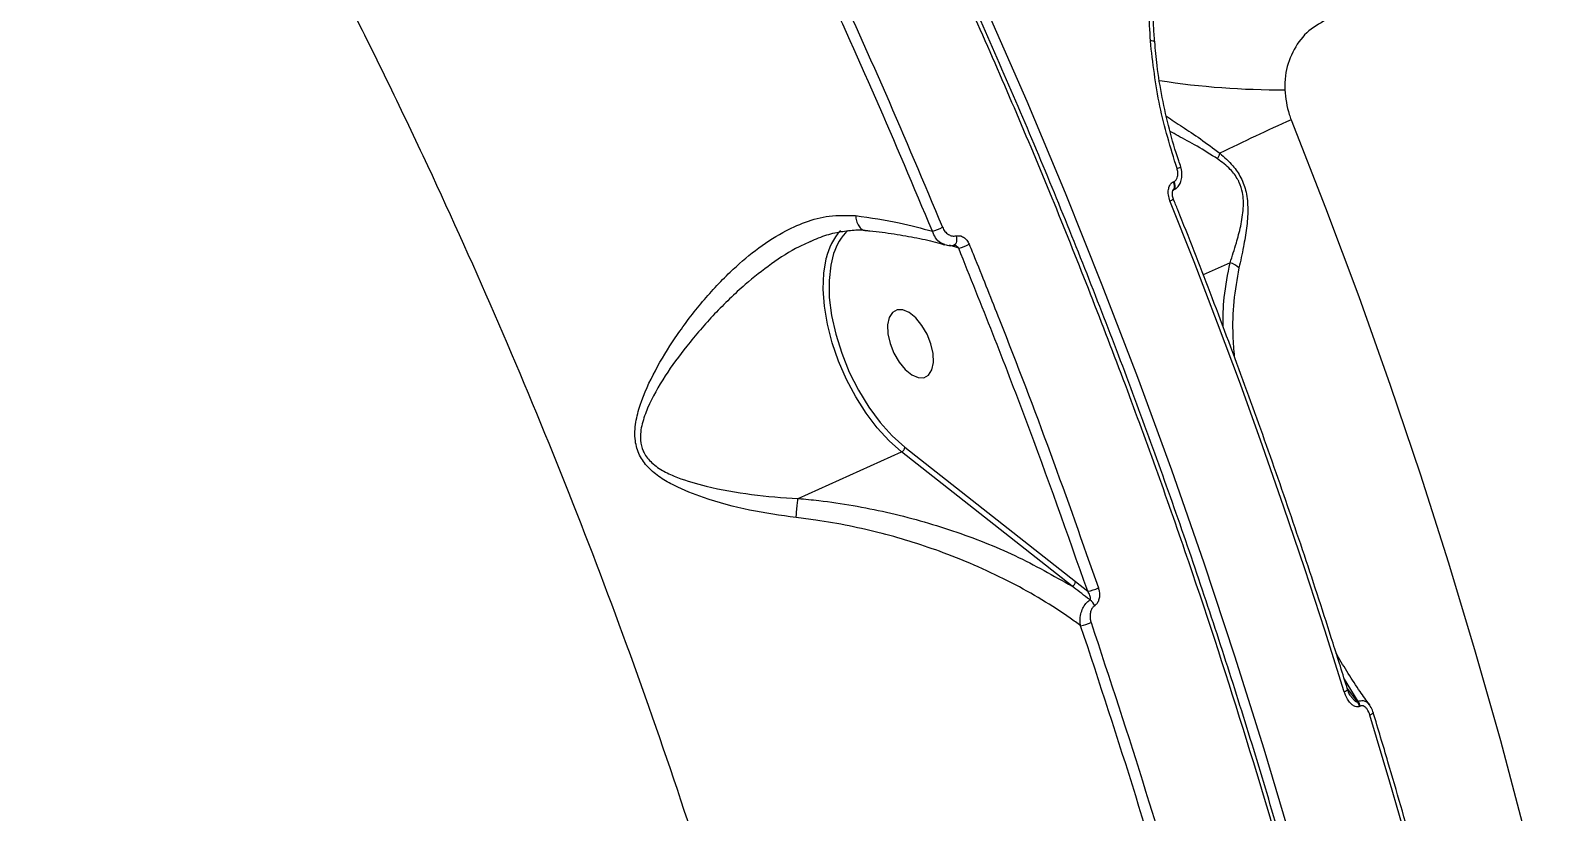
# Model space of a CAD drawing. Header units: millimetres. Extents: x -11024 to 8278, y -7837 to 5770.
# Drawn here: x 3257 to 3443, y -1349.2 to -1253.4 of the extents above; entities that cross this region are included whole.
import ezdxf

# ---------------------------------------------------------------- set-up
doc = ezdxf.new("R2010")
doc.units = ezdxf.units.MM
for name, color, linetype in [('DIKOM_ОБЪЕКТ', 7, 'Continuous'), ('DIKOM_РАЗМЕР_ЗОНА', 7, 'Continuous'), ('DIKOM_РАЗМЕР_ОБЪЕКТА', 7, 'Continuous')]:
    doc.layers.add(name, color=color, linetype=linetype)
doc.styles.add('style1', font='arial.ttf', dxfattribs={"width": 0.8})
doc.dimstyles.new('1-50', dxfattribs={"dimtxt": 300, "dimasz": 200, "dimexe": 100, "dimexo": 0, "dimgap": 100, "dimtad": 1, "dimtxsty": 'style1', "dimcen": 200, "dimclrd": 7, "dimclre": 7, "dimclrt": 7, "dimadec": 1, "dimazin": 2, "dimtfac": 1, "dimtmove": 0, "dimatfit": 2, "dimfxl": 0, "dimlwd": 25, "dimlwe": 18, "dimarcsym": 0})

# ---------------------------------------------------------------- blocks, each defined once
blk = doc.blocks.new('*D9')
at = {"layer": 'Defpoints', "color": 0, "transparency": 16777216}
for p in [(3740.68, 3707.51), (-8191.56, -3797.25), (-1076.12, -3797.25)]:
    blk.add_point(p, dxfattribs=at)
at = {"layer": 'DIKOM_РАЗМЕР_ОБЪЕКТА', "color": 7, "lineweight": 18, "transparency": 16777216}
for p, q in [((3740.68, 3707.51), (-8291.56, 3707.51)), ((-1076.12, -3797.25), (-8291.56, -3797.25))]:
    blk.add_line(p, q, dxfattribs=at)
at = {"layer": 'DIKOM_РАЗМЕР_ОБЪЕКТА', "color": 7, "lineweight": 25, "transparency": 16777216}
blk.add_line((-8191.56, 3507.51), (-8191.56, -3597.25), dxfattribs=at)
at = {"layer": 'DIKOM_РАЗМЕР_ОБЪЕКТА', "color": 7, "transparency": 16777216}
for points in [[(-8224.9, 3507.51), (-8158.23, 3507.51), (-8191.56, 3707.51)], [(-8224.9, -3597.25), (-8158.23, -3597.25), (-8191.56, -3797.25)]]:
    blk.add_solid(points, dxfattribs=at)
at = {"layer": 'DIKOM_РАЗМЕР_ОБЪЕКТА', "color": 7, "transparency": 16777216, "insert": (-8444.74, -44.87), "char_height": 300, "attachment_point": 5, "rotation": 90, "style": 'style1'}
blk.add_mtext('7500', dxfattribs=at)
blk = doc.blocks.new('*D10')
at = {"layer": 'Defpoints', "color": 0, "transparency": 16777216}
for p in [(-7791.31, -186.83), (6174.94, -1432.98), (6174.94, -5371.27)]:
    blk.add_point(p, dxfattribs=at)
at = {"layer": 'DIKOM_РАЗМЕР_ОБЪЕКТА', "color": 7, "lineweight": 18, "transparency": 16777216}
for p, q in [((-7791.31, -186.83), (-7791.31, -5471.27)), ((6174.94, -1432.98), (6174.94, -5471.27))]:
    blk.add_line(p, q, dxfattribs=at)
at = {"layer": 'DIKOM_РАЗМЕР_ОБЪЕКТА', "color": 7, "lineweight": 25, "transparency": 16777216}
blk.add_line((-7591.31, -5371.27), (5974.94, -5371.27), dxfattribs=at)
at = {"layer": 'DIKOM_РАЗМЕР_ОБЪЕКТА', "color": 7, "transparency": 16777216}
for points in [[(-7591.31, -5337.93), (-7591.31, -5404.6), (-7791.31, -5371.27)], [(5974.94, -5337.93), (5974.94, -5404.6), (6174.94, -5371.27)]]:
    blk.add_solid(points, dxfattribs=at)
at = {"layer": 'DIKOM_РАЗМЕР_ОБЪЕКТА', "color": 7, "transparency": 16777216, "insert": (-1343.68, -5118.1), "char_height": 300, "attachment_point": 5, "style": 'style1'}
blk.add_mtext('14000', dxfattribs=at)
blk = doc.blocks.new('*D11')
at = {"layer": 'Defpoints', "color": 0, "transparency": 16777216}
for p in [(3316.13, 5770.14), (-10574.15, -5797.25), (-1580.09, -5797.25)]:
    blk.add_point(p, dxfattribs=at)
at = {"layer": 'DIKOM_РАЗМЕР_ЗОНА', "color": 7, "lineweight": 18, "transparency": 16777216}
for p, q in [((3316.13, 5770.14), (-10674.15, 5770.14)), ((-1580.09, -5797.25), (-10674.15, -5797.25))]:
    blk.add_line(p, q, dxfattribs=at)
at = {"layer": 'DIKOM_РАЗМЕР_ЗОНА', "color": 7, "lineweight": 25, "transparency": 16777216}
blk.add_line((-10574.15, 5570.14), (-10574.15, -5597.25), dxfattribs=at)
at = {"layer": 'DIKOM_РАЗМЕР_ЗОНА', "color": 7, "transparency": 16777216}
for points in [[(-10607.49, 5570.14), (-10540.82, 5570.14), (-10574.15, 5770.14)], [(-10607.49, -5597.25), (-10540.82, -5597.25), (-10574.15, -5797.25)]]:
    blk.add_solid(points, dxfattribs=at)
at = {"layer": 'DIKOM_РАЗМЕР_ЗОНА', "color": 7, "transparency": 16777216, "insert": (-10827.33, -172.99), "char_height": 300, "attachment_point": 5, "rotation": 90, "style": 'style1'}
blk.add_mtext('11500', dxfattribs=at)

msp = doc.modelspace()

# ---------------------------------------------------------------- linework, layer by layer
at = {"layer": 'DIKOM_ОБЪЕКТ', "color": 7, "linetype": 'Continuous', "lineweight": 15}
for p, q in [((3397.126, -1271.955), (3397.2, -1271.922)), ((3397.995, -1270.149), (3397.997, -1270.15)), ((3397.063, -1272.996), (3397.109, -1272.975)), ((3370.801, -1280.126), (3369.675, -1279.75)), ((3404.069, -1281.888), (3400.762, -1283.378)), ((3351.121, -1310.801), (3363.775, -1305.098)), ((3384.694, -1321.574), (3363.775, -1305.098)), ((3364.186, -1304.524), (3385.104, -1321)), ((3385.104, -1321), (3386.6, -1322.187)), ((3419.737, -1335.695), (3418.06, -1332.975)), ((3418.422, -1334.129), (3419.642, -1335.738)), ((3419.642, -1335.738), (3419.737, -1335.695)), ((3420.028, -1336.271), (3419.934, -1336.313))]:
    msp.add_line(p, q, dxfattribs=at)
at = {"layer": 'DIKOM_ОБЪЕКТ', "color": 7, "linetype": 'Continuous', "lineweight": 15, "flags": 128}
for points in [[(3358.654, -1217.877), (3364.016, -1228.804), (3369.219, -1239.821), (3374.259, -1250.919), (3379.13, -1262.09), (3383.829, -1273.323), (3388.352, -1284.61), (3392.696, -1295.94), (3396.856, -1307.305), (3400.829, -1318.694), (3404.611, -1330.098), (3408.2, -1341.508), (3411.593, -1352.914)], [(3394.797, -1254.795), (3394.79, -1254.772), (3394.75, -1254.746), (3394.677, -1254.723), (3394.572, -1254.706), (3394.441, -1254.695), (3394.286, -1254.69)], [(3411.538, -1264.356), (3415.768, -1275.169), (3419.816, -1286.02), (3423.677, -1296.9), (3427.348, -1307.798), (3430.825, -1318.704), (3434.105, -1329.609), (3437.186, -1340.501), (3440.064, -1351.371)], [(3397.034, -1273.009), (3397.069, -1272.99), (3397.175, -1272.876), (3397.236, -1272.7), (3397.249, -1272.475), (3397.211, -1272.22), (3397.126, -1271.955)], [(3397.108, -1272.976), (3397.143, -1272.957), (3397.248, -1272.843), (3397.31, -1272.667), (3397.322, -1272.442), (3397.284, -1272.187), (3397.2, -1271.922)], [(3418.053, -1334.534), (3415.673, -1326.979), (3413.209, -1319.426), (3410.66, -1311.878), (3408.028, -1304.337), (3405.313, -1296.807), (3402.518, -1289.289), (3399.642, -1281.787), (3396.688, -1274.304)], [(3370.471, -1278.6), (3370.518, -1278.837), (3370.533, -1279.069), (3370.515, -1279.283), (3370.465, -1279.465), (3370.386, -1279.605), (3370.283, -1279.695), (3370.216, -1279.722)], [(3355.462, -1280.777), (3355.107, -1282.183), (3354.901, -1284.076), (3354.936, -1286.156), (3355.212, -1288.372), (3355.721, -1290.672), (3356.452, -1293), (3357.386, -1295.299), (3358.502, -1297.515), (3359.771, -1299.593), (3361.165, -1301.483), (3362.648, -1303.14), (3364.186, -1304.524)], [(3363.775, -1305.098), (3362.272, -1303.754), (3360.817, -1302.154), (3359.442, -1300.335), (3358.176, -1298.335), (3357.048, -1296.197), (3356.081, -1293.968), (3355.296, -1291.697), (3354.712, -1289.432), (3354.339, -1287.223), (3354.187, -1285.117), (3354.258, -1283.161), (3354.552, -1281.397), (3354.564, -1281.348)], [(3363.244, -1287.65), (3362.667, -1287.979), (3362.271, -1288.62), (3362.086, -1289.52), (3362.128, -1290.607), (3362.394, -1291.793), (3362.862, -1292.981), (3363.493, -1294.075), (3364.238, -1294.987), (3365.036, -1295.642), (3365.821, -1295.989), (3366.531, -1295.997), (3367.107, -1295.668), (3367.504, -1295.027), (3367.689, -1294.127), (3367.647, -1293.04), (3367.381, -1291.855), (3366.913, -1290.667), (3366.281, -1289.572), (3365.536, -1288.661), (3364.739, -1288.005), (3363.954, -1287.659), (3363.244, -1287.65)], [(3418.455, -1334.232), (3418.456, -1334.238), (3418.443, -1334.283), (3418.394, -1334.337), (3418.31, -1334.398), (3418.195, -1334.465), (3418.053, -1334.534)], [(3421.6, -1337.075), (3421.602, -1337.091), (3421.583, -1337.137), (3421.53, -1337.191), (3421.447, -1337.251), (3421.336, -1337.315), (3421.2, -1337.381)], [(3437.802, -1402.678), (3436.101, -1394.588), (3434.291, -1386.471), (3432.373, -1378.329), (3430.349, -1370.166), (3428.218, -1361.987), (3425.983, -1353.794), (3423.643, -1345.59), (3421.2, -1337.381)]]:
    msp.add_lwpolyline(points, dxfattribs=at)
at = {"layer": 'DIKOM_ОБЪЕКТ', "color": 7, "linetype": 'Continuous', "lineweight": 15}
for centre, radius, start, end in [((3410.137, -1164.895), 95.783, 261.14813, 270.36932), ((3514.073, -1493.243), 250.804, 114.1311, 116.33729), ((3400.04, -1267.759), 2.853, 330.4799, 345.51287), ((3396.716, -1267.592), 2.861, 286.97798, 296.6156), ((3396.343, -1273.177), 1.178, 287.03163, 310.81669), ((3362.7, -1264.073), 14.787, 289.22678, 294.39269), ((3361.614, -1282.824), 7.203, 137.51342, 168.17936), ((3361.566, -1282.602), 6.371, 133.04198, 163.35347), ((3366.853, -1268.144), 12.616, 288.23592, 294.47774), ((3403.294, -1284.394), 2.623, 45.31908, 72.81448), ((3363.459, -1304.438), 0.731, 295.60313, 353.30689), ((3384.378, -1320.914), 0.731, 295.60313, 353.30689), ((3385.81, -1317.214), 5.035, 279.02935, 294.72691), ((3385.798, -1324.735), 1.834, 25.08015, 53.89229), ((3384.94, -1321.468), 5.01, 279.19804, 294.52839), ((3418.144, -1336.858), 1.871, 16.93823, 36.79548), ((3418.239, -1336.816), 1.871, 16.93646, 36.79725)]:
    msp.add_arc(centre, radius, start, end, dxfattribs=at)
for points, knots in [([(3385.49, -1690.801), (3388.272, -1687.547), (3393.852, -1681.021), (3401.362, -1669.846), (3408.239, -1657.717), (3414.443, -1644.457), (3419.94, -1630.094), (3424.687, -1614.644), (3428.584, -1598.448), (3431.635, -1581.581), (3433.866, -1564.128), (3435.313, -1545.805), (3435.937, -1526.638), (3435.715, -1506.676), (3434.664, -1486.597), (3432.844, -1466.499), (3430.325, -1446.476), (3427.046, -1425.96), (3422.986, -1404.998), (3418.141, -1383.648), (3412.542, -1362.086), (3406.191, -1340.375), (3399.106, -1318.582), (3391.255, -1296.635), (3382.63, -1274.606), (3373.246, -1252.572), (3363.308, -1231.016), (3352.863, -1210.003), (3341.969, -1189.582), (3330.447, -1169.419), (3318.313, -1149.596), (3305.589, -1130.206), (3293.363, -1112.733), (3285.265, -1102.014), (3281.684, -1097.274)], [0, 0, 0, 0, 0.0310494, 0.0622717, 0.0935177, 0.1247399, 0.156869, 0.1890241, 0.2211531, 0.2523752, 0.2836214, 0.3148435, 0.3469725, 0.3791277, 0.4112567, 0.4413547, 0.4714741, 0.5015721, 0.5324795, 0.5634102, 0.5943176, 0.6255398, 0.656786, 0.6880082, 0.7201373, 0.7522926, 0.7844217, 0.8156438, 0.8468901, 0.8781122, 0.9102413, 0.9423966, 0.9745258, 1, 1, 1, 1]), ([(3385.739, -1690.643), (3386.961, -1689.257), (3389.601, -1686.263), (3393.465, -1681.336), (3397.364, -1675.944), (3401.084, -1670.301), (3404.618, -1664.432), (3407.963, -1658.338), (3411.123, -1652.019), (3414.097, -1645.473), (3416.889, -1638.699), (3419.498, -1631.693), (3421.924, -1624.456), (3424.17, -1616.984), (3426.234, -1609.275), (3428.117, -1601.328), (3429.814, -1593.165), (3431.316, -1584.818), (3432.619, -1576.317), (3433.721, -1567.674), (3434.622, -1558.884), (3435.326, -1549.944), (3435.83, -1540.852), (3436.138, -1531.606), (3436.247, -1522.202), (3436.159, -1512.639), (3435.873, -1502.913), (3435.389, -1493.021), (3434.706, -1482.98), (3433.829, -1472.835), (3432.757, -1462.622), (3431.496, -1452.358), (3430.043, -1442.032), (3428.4, -1431.643), (3426.566, -1421.191), (3424.542, -1410.677), (3422.328, -1400.101), (3419.923, -1389.463), (3417.328, -1378.762), (3414.542, -1367.999), (3411.568, -1357.184), (3408.414, -1346.347), (3405.089, -1335.522), (3401.6, -1324.73), (3397.948, -1313.976), (3394.135, -1303.259), (3390.159, -1292.578), (3386.021, -1281.934), (3381.722, -1271.327), (3377.261, -1260.756), (3372.638, -1250.223), (3367.854, -1239.727), (3362.909, -1229.274), (3357.815, -1218.886), (3352.589, -1208.597), (3347.243, -1198.434), (3341.781, -1188.405), (3336.205, -1178.509), (3330.513, -1168.744), (3324.705, -1159.11), (3318.782, -1149.608), (3312.744, -1140.237), (3306.591, -1131), (3300.324, -1121.894), (3293.94, -1112.927), (3287.905, -1104.694), (3283.96, -1099.534), (3282.213, -1097.249)], [0, 0, 0, 0, 0.0134132, 0.0289745, 0.0445842, 0.0601399, 0.0756203, 0.0910441, 0.1064284, 0.1217907, 0.137148, 0.1525153, 0.1679062, 0.183338, 0.1988277, 0.2143925, 0.2300272, 0.2456387, 0.261158, 0.2766119, 0.2920181, 0.307394, 0.322757, 0.3381247, 0.353509, 0.3689272, 0.3843965, 0.3999345, 0.4155539, 0.431174, 0.4466864, 0.462149, 0.4775741, 0.4929744, 0.5083622, 0.5237503, 0.5391485, 0.5545676, 0.5700202, 0.5855187, 0.6010754, 0.6166522, 0.6321816, 0.6476578, 0.6630934, 0.6785006, 0.6938919, 0.7092797, 0.7246751, 0.7400877, 0.7555299, 0.7710139, 0.7865523, 0.8021323, 0.8176832, 0.8331735, 0.84862, 0.8640348, 0.8794303, 0.894819, 0.9102128, 0.9256201, 0.9410534, 0.9565247, 0.9720464, 0.987622, 1, 1, 1, 1]), ([(3298.697, -1697.32), (3301.758, -1695.285), (3307.882, -1691.213), (3316.378, -1683.798), (3324.415, -1675.374), (3331.893, -1665.827), (3338.786, -1655.191), (3344.939, -1643.693), (3350.349, -1631.396), (3355.028, -1618.374), (3359.053, -1604.417), (3362.379, -1589.532), (3364.978, -1573.751), (3366.794, -1557.416), (3367.839, -1540.598), (3368.139, -1523.373), (3367.7, -1505.466), (3366.49, -1486.911), (3364.496, -1467.758), (3361.759, -1448.418), (3358.304, -1428.96), (3354.172, -1409.457), (3349.297, -1389.601), (3343.665, -1369.449), (3337.276, -1349.066), (3330.264, -1328.88), (3322.666, -1308.957), (3314.53, -1289.354), (3305.73, -1269.769), (3296.267, -1250.275), (3286.162, -1230.938), (3276.362, -1213.505), (3267.052, -1197.882), (3261.197, -1188.694), (3258.267, -1184.096)], [0, 0, 0, 0, 0.0311785, 0.062381, 0.0935594, 0.1256441, 0.1577552, 0.18984, 0.2210202, 0.2522243, 0.2834047, 0.3154897, 0.347601, 0.3796861, 0.410889, 0.4421159, 0.4733189, 0.5054257, 0.5375585, 0.5696653, 0.6009196, 0.6321979, 0.6634521, 0.69561, 0.727794, 0.7599519, 0.7912841, 0.8226406, 0.8539729, 0.8862089, 0.9184711, 0.9507073, 0.9753305, 1, 1, 1, 1]), ([(3367.57, -1278.035), (3365.284, -1272.596), (3360.713, -1261.719), (3353.375, -1245.544), (3345.719, -1229.481), (3340.317, -1218.927), (3337.616, -1213.65)], [0, 0, 0, 0, 0.2491003, 0.4982001, 0.7490997, 1, 1, 1, 1]), ([(3338.786, -1213.015), (3341.474, -1218.265), (3346.85, -1228.765), (3354.508, -1244.822), (3361.885, -1261.07), (3366.5, -1272.05), (3368.807, -1277.54)], [0, 0, 0, 0, 0.2491003, 0.4982001, 0.7491007, 1, 1, 1, 1]), ([(3394.286, -1254.69), (3394.164, -1252.182), (3393.917, -1247.109), (3394.646, -1242.24), (3395.014, -1239.777)], [0, 0, 0, 0, 0.4941718, 1, 1, 1, 1]), ([(3394.83, -1254.79), (3394.772, -1254.134), (3394.602, -1252.191), (3394.593, -1248.974), (3394.804, -1245.17), (3395.142, -1242.232), (3395.468, -1240.597), (3395.552, -1240.181)], [0, 0, 0, 0, 0.1319073, 0.39047489, 0.65023337, 0.91101711, 1, 1, 1, 1]), ([(3415.82, -1252.084), (3414.988, -1252.566), (3413.341, -1253.52), (3411.623, -1255.971), (3410.796, -1258.473), (3410.765, -1260.096), (3410.755, -1260.676)], [0, 0, 0, 0, 0.2885696, 0.5716282, 0.8470374, 1, 1, 1, 1]), ([(3397.551, -1270.328), (3396.77, -1267.792), (3395.189, -1262.656), (3394.59, -1257.367), (3394.286, -1254.69)], [0, 0, 0, 0, 0.4938697, 1, 1, 1, 1]), ([(3398.026, -1270.138), (3397.934, -1269.886), (3397.382, -1268.379), (3396.595, -1265.533), (3395.699, -1261.629), (3395.1, -1258.035), (3394.909, -1255.756), (3394.828, -1254.791)], [0, 0, 0, 0, 0.0509587, 0.3054908, 0.5598495, 0.8136039, 1, 1, 1, 1]), ([(3410.755, -1260.676), (3410.87, -1261.709), (3410.998, -1262.851), (3411.415, -1264.039), (3411.496, -1264.248), (3411.538, -1264.356)], [0, 0, 0, 0, 0.8217494, 0.9078595, 1, 1, 1, 1]), ([(3396.256, -1263.904), (3396.89, -1264.331), (3398.141, -1265.174), (3400.392, -1266.667), (3401.996, -1267.868), (3402.803, -1268.472)], [0, 0, 0, 0, 0.3378985, 0.6665432, 1, 1, 1, 1]), ([(3402.523, -1269.164), (3401.681, -1268.628), (3399.995, -1267.556), (3398.018, -1266.507), (3397.024, -1265.972), (3396.704, -1265.8)], [0, 0, 0, 0, 0.4033676, 0.8073054, 1, 1, 1, 1]), ([(3404.069, -1281.888), (3404.325, -1281.087), (3404.782, -1279.659), (3405.386, -1277.43), (3405.721, -1275.376), (3405.688, -1273.503), (3405.327, -1272.326), (3404.836, -1271.342), (3403.976, -1270.222), (3403.058, -1269.554), (3402.523, -1269.164)], [0, 0, 0, 0, 0.2010466, 0.3583906, 0.514941, 0.6384996, 0.7217766, 0.7449631, 0.8512734, 1, 1, 1, 1]), ([(3402.803, -1268.472), (3403.347, -1268.948), (3404.294, -1269.776), (3405.445, -1271.431), (3406.112, -1273.314), (3406.283, -1275.472), (3406.088, -1277.709), (3405.672, -1280.124), (3405.329, -1281.672), (3405.139, -1282.529)], [0, 0, 0, 0, 0.1491157, 0.2596384, 0.3716697, 0.4987876, 0.6508216, 0.8069676, 1, 1, 1, 1]), ([(3396.688, -1274.304), (3396.61, -1274.06), (3396.463, -1273.599), (3396.473, -1272.937), (3396.626, -1272.437), (3396.855, -1272.112), (3397.044, -1272.002), (3397.126, -1271.955)], [0, 0, 0, 0, 0.2791887, 0.5294411, 0.721674, 0.8794735, 1, 1, 1, 1]), ([(3397.099, -1272.957), (3397.235, -1272.891), (3397.539, -1272.743), (3397.874, -1272.315), (3398.113, -1271.752), (3398.188, -1271.054), (3398.122, -1270.495), (3398.008, -1270.197), (3397.991, -1270.152)], [0, 0, 0, 0, 0.1408633, 0.3132171, 0.4947166, 0.7076036, 0.9558248, 1, 1, 1, 1]), ([(3397.2, -1271.922), (3397.247, -1271.896), (3397.369, -1271.828), (3397.53, -1271.621), (3397.653, -1271.274), (3397.68, -1270.816), (3397.595, -1270.492), (3397.551, -1270.328)], [0, 0, 0, 0, 0.1011017, 0.2613414, 0.4606946, 0.7265328, 1, 1, 1, 1]), ([(3397.118, -1274.066), (3397.102, -1274.03), (3397.024, -1273.853), (3396.972, -1273.556), (3396.977, -1273.256), (3397.014, -1273.095), (3397.046, -1273.02), (3397.055, -1273.007), (3397.058, -1273.003)], [0, 0, 0, 0, 0.0969841, 0.4790129, 0.7175814, 0.8521633, 0.9532685, 1, 1, 1, 1]), ([(3418.455, -1334.232), (3417.865, -1332.34), (3416.154, -1326.855), (3413.188, -1317.777), (3409.505, -1307.007), (3405.652, -1296.256), (3401.703, -1285.72), (3398.818, -1278.331), (3397.292, -1274.516), (3397.113, -1274.069)], [0, 0, 0, 0, 0.093998, 0.2725853, 0.4511731, 0.6297601, 0.8083456, 0.9775316, 1, 1, 1, 1]), ([(3350.866, -1313.154), (3348.958, -1312.88), (3345.098, -1312.326), (3340.092, -1310.98), (3336.478, -1309.565), (3334.214, -1308.279), (3332.714, -1307.077), (3331.59, -1305.541), (3331.031, -1303.606), (3331.156, -1301.479), (3331.934, -1298.557), (3333.552, -1295.065), (3336.084, -1290.916), (3339.151, -1286.828), (3342.472, -1283.228), (3345.864, -1280.29), (3348.975, -1278.223), (3352.021, -1276.834), (3355.03, -1276.006), (3357.077, -1276.078), (3358.16, -1276.116)], [0, 0, 0, 0, 0.0863515, 0.1746769, 0.2336183, 0.2635139, 0.2941174, 0.3212044, 0.3485633, 0.3826684, 0.4154284, 0.4844311, 0.5550162, 0.6333687, 0.7133088, 0.7760762, 0.8404083, 0.8905411, 0.9421348, 1, 1, 1, 1]), ([(3358.16, -1276.116), (3359.994, -1276.376), (3363.394, -1276.86), (3366.253, -1277.664), (3367.57, -1278.035)], [0, 0, 0, 0, 0.5395075, 1, 1, 1, 1]), ([(3358.16, -1276.116), (3358.164, -1276.159), (3358.194, -1276.442), (3358.314, -1276.962), (3358.609, -1277.526), (3358.965, -1277.869), (3359.219, -1277.887), (3359.317, -1277.894)], [0, 0, 0, 0, 0.04376862, 0.28782746, 0.5590216, 0.83021992, 1, 1, 1, 1]), ([(3368.807, -1277.54), (3368.898, -1277.716), (3369.08, -1278.069), (3369.512, -1278.444), (3369.999, -1278.654), (3370.318, -1278.617), (3370.471, -1278.6)], [0, 0, 0, 0, 0.2583689, 0.5167542, 0.7677605, 1, 1, 1, 1]), ([(3352.644, -1279.3), (3352.171, -1279.503), (3350.518, -1280.212), (3347.808, -1281.993), (3344.323, -1284.74), (3340.82, -1288.123), (3337.563, -1291.914), (3334.739, -1295.727), (3332.922, -1298.941), (3331.938, -1301.616), (3331.68, -1303.439), (3331.962, -1304.646), (3332.412, -1305.596), (3333.203, -1306.556), (3334.65, -1307.519), (3336.881, -1308.499), (3340.443, -1309.522), (3345.39, -1310.395), (3349.203, -1310.721), (3351.113, -1310.807), (3351.115, -1310.807)], [0, 0, 0, 0, 0.0299297, 0.1045121, 0.1791933, 0.2726533, 0.3661877, 0.4475648, 0.5287111, 0.5654135, 0.6021055, 0.6261333, 0.6305514, 0.6589954, 0.6924941, 0.7262159, 0.794318, 0.897108, 0.999893, 1, 1, 1, 1]), ([(3352.638, -1279.286), (3352.968, -1279.132), (3353.962, -1278.666), (3355.605, -1278.181), (3357.5, -1277.892), (3358.718, -1277.826), (3359.302, -1277.931), (3359.311, -1277.932)], [0, 0, 0, 0, 0.1465791, 0.4422744, 0.7243784, 0.9957966, 1, 1, 1, 1]), ([(3359.305, -1277.932), (3359.503, -1277.948), (3360.761, -1278.048), (3362.914, -1278.345), (3365.706, -1278.835), (3367.764, -1279.295), (3368.807, -1279.616), (3369.082, -1279.701)], [0, 0, 0, 0, 0.0529312, 0.3350124, 0.6171289, 0.8990782, 1, 1, 1, 1]), ([(3369.098, -1279.657), (3368.919, -1279.599), (3368.486, -1279.459), (3367.922, -1278.881), (3367.687, -1278.316), (3367.57, -1278.035)], [0, 0, 0, 0, 0.2623739, 0.6325788, 1, 1, 1, 1]), ([(3370.471, -1278.6), (3370.62, -1278.582), (3370.929, -1278.546), (3371.401, -1278.747), (3371.819, -1279.111), (3371.993, -1279.454), (3372.08, -1279.626)], [0, 0, 0, 0, 0.2338289, 0.482487, 0.7413595, 1, 1, 1, 1]), ([(3369.109, -1279.662), (3369.203, -1279.697), (3369.536, -1279.822), (3369.942, -1279.83), (3370.193, -1279.72), (3370.212, -1279.712)], [0, 0, 0, 0, 0.2668468, 0.9461683, 1, 1, 1, 1]), ([(3370.224, -1279.723), (3370.222, -1279.717), (3370.22, -1279.709), (3370.272, -1279.731), (3370.281, -1279.735)], [0, 0, 0, 0, 0.8326969, 1, 1, 1, 1]), ([(3370.801, -1280.126), (3370.744, -1280.061), (3370.633, -1279.934), (3370.451, -1279.797), (3370.324, -1279.754), (3370.279, -1279.739)], [0, 0, 0, 0, 0.4067633, 0.7908542, 1, 1, 1, 1]), ([(3386.6, -1322.187), (3384.128, -1315.157), (3379.177, -1301.077), (3373.596, -1287.117), (3370.801, -1280.126)], [0, 0, 0, 0, 0.49927329, 1, 1, 1, 1]), ([(3372.08, -1279.626), (3372.331, -1280.242), (3373.585, -1283.324), (3376.99, -1291.859), (3382.128, -1305.287), (3385.985, -1316.284), (3387.916, -1321.787)], [0, 0, 0, 0, 0.0441407, 0.2207145, 0.6100119, 1, 1, 1, 1]), ([(3403.188, -1289.759), (3403.204, -1288.548), (3403.241, -1285.865), (3403.776, -1283.297), (3404.069, -1281.888)], [0, 0, 0, 0, 0.45108681, 1, 1, 1, 1]), ([(3405.139, -1282.529), (3404.897, -1283.892), (3404.413, -1286.618), (3404.308, -1290.288), (3404.492, -1292.572), (3404.56, -1293.422)], [0, 0, 0, 0, 0.38550778, 0.7713045, 1, 1, 1, 1]), ([(3350.866, -1313.154), (3350.87, -1313.104), (3350.896, -1312.781), (3350.952, -1312.169), (3351.036, -1311.38), (3351.089, -1310.998), (3351.115, -1310.807)], [0, 0, 0, 0, 0.0562295, 0.3685444, 0.6842624, 1, 1, 1, 1]), ([(3351.115, -1310.807), (3351.115, -1310.806), (3351.116, -1310.804), (3351.118, -1310.803), (3351.12, -1310.801), (3351.121, -1310.801)], [0, 0, 0, 0, 0.2997672, 0.7121345, 1, 1, 1, 1]), ([(3351.121, -1310.801), (3351.964, -1310.882), (3354.222, -1311.097), (3357.854, -1311.639), (3362.007, -1312.468), (3366.091, -1313.508), (3371.447, -1315.176), (3377.91, -1317.714), (3382.416, -1320.277), (3384.694, -1321.574)], [0, 0, 0, 0, 0.0670838, 0.1796434, 0.292218, 0.407928, 0.5236476, 0.7591264, 1, 1, 1, 1]), ([(3385.74, -1326.414), (3385.318, -1326.106), (3383.81, -1325.008), (3381.037, -1323.216), (3377.277, -1321.106), (3373.233, -1319.166), (3368.007, -1317.044), (3362.685, -1315.363), (3357.394, -1314.143), (3353.862, -1313.517), (3351.67, -1313.251), (3350.866, -1313.154)], [0, 0, 0, 0, 0.0465599, 0.1660349, 0.2855016, 0.4082649, 0.5310198, 0.7327776, 0.8363408, 0.9398859, 1, 1, 1, 1]), ([(3386.879, -1323.253), (3386.779, -1323.175), (3386.054, -1322.612), (3385.324, -1322.054), (3384.694, -1321.574)], [0, 0, 0, 0, 0.13806053, 1, 1, 1, 1]), ([(3386.879, -1323.253), (3386.896, -1323.233), (3386.927, -1323.197), (3386.955, -1323.095), (3386.949, -1322.934), (3386.879, -1322.69), (3386.76, -1322.433), (3386.649, -1322.262), (3386.6, -1322.187)], [0, 0, 0, 0, 0.0762905, 0.1323589, 0.2954588, 0.5061032, 0.7823393, 1, 1, 1, 1]), ([(3387.916, -1321.787), (3387.956, -1321.93), (3388.052, -1322.26), (3388.07, -1322.781), (3387.97, -1323.281), (3387.772, -1323.695), (3387.564, -1323.87), (3387.459, -1323.958)], [0, 0, 0, 0, 0.1825236, 0.4237854, 0.6274753, 0.81348, 1, 1, 1, 1]), ([(3385.74, -1326.414), (3385.712, -1326.212), (3385.646, -1325.744), (3385.733, -1324.997), (3385.986, -1324.272), (3386.366, -1323.659), (3386.706, -1323.39), (3386.879, -1323.253)], [0, 0, 0, 0, 0.17419381, 0.40365099, 0.60522953, 0.80007285, 1, 1, 1, 1]), ([(3387.459, -1323.958), (3387.358, -1324.042), (3387.156, -1324.21), (3386.965, -1324.608), (3386.872, -1325.084), (3386.891, -1325.577), (3386.981, -1325.89), (3387.02, -1326.027)], [0, 0, 0, 0, 0.1889845, 0.3774702, 0.5791916, 0.8164387, 1, 1, 1, 1]), ([(3408.595, -1409.14), (3407.085, -1402.339), (3404.064, -1388.736), (3398.642, -1368.081), (3392.624, -1347.287), (3388.035, -1333.372), (3385.74, -1326.414)], [0, 0, 0, 0, 0.24859715, 0.49719365, 0.74859667, 1, 1, 1, 1]), ([(3387.02, -1326.027), (3389.294, -1332.922), (3393.844, -1346.713), (3399.865, -1367.475), (3405.332, -1388.257), (3408.395, -1402.045), (3409.927, -1408.938)], [0, 0, 0, 0, 0.2485958, 0.4971929, 0.7485961, 1, 1, 1, 1]), ([(3421.132, -1336.117), (3420.751, -1335.577), (3419.344, -1333.58), (3417.998, -1331.463), (3417.106, -1329.873), (3417.064, -1329.798)], [0, 0, 0, 0, 0.2611878, 0.9648379, 1, 1, 1, 1]), ([(3419.934, -1336.313), (3419.854, -1336.339), (3419.676, -1336.396), (3419.347, -1336.335), (3418.964, -1336.105), (3418.484, -1335.569), (3418.2, -1334.99), (3418.068, -1334.579), (3418.053, -1334.534)], [0, 0, 0, 0, 0.0933412, 0.2087375, 0.3720628, 0.5792849, 0.9536473, 1, 1, 1, 1]), ([(3418.879, -1335.092), (3418.842, -1335.044), (3418.698, -1334.854), (3418.552, -1334.549), (3418.478, -1334.29), (3418.461, -1334.229)], [0, 0, 0, 0, 0.2066166, 0.8113767, 1, 1, 1, 1]), ([(3418.88, -1335.101), (3418.97, -1335.217), (3419.127, -1335.418), (3419.353, -1335.635), (3419.51, -1335.733), (3419.598, -1335.75), (3419.628, -1335.742), (3419.642, -1335.738)], [0, 0, 0, 0, 0.4215313, 0.7322003, 0.8988111, 0.9502986, 1, 1, 1, 1]), ([(3419.737, -1335.695), (3419.836, -1335.661), (3420.055, -1335.587), (3420.418, -1335.588), (3420.786, -1335.738), (3421.051, -1335.925), (3421.126, -1336.096), (3421.134, -1336.116)], [0, 0, 0, 0, 0.1783197, 0.3909572, 0.6627809, 0.9618831, 1, 1, 1, 1]), ([(3421.2, -1337.381), (3421.101, -1337.122), (3420.956, -1336.746), (3420.634, -1336.393), (3420.399, -1336.253), (3420.192, -1336.217), (3420.079, -1336.254), (3420.028, -1336.271)], [0, 0, 0, 0, 0.4299437, 0.6257053, 0.7880861, 0.9051975, 1, 1, 1, 1]), ([(3421.589, -1337.079), (3421.56, -1336.972), (3421.464, -1336.626), (3421.27, -1336.329), (3421.137, -1336.124)], [0, 0, 0, 0, 0.3093769, 1, 1, 1, 1]), ([(3438.186, -1402.307), (3437.801, -1400.446), (3436.686, -1395.047), (3434.696, -1386.072), (3432.156, -1375.377), (3429.432, -1364.647), (3426.523, -1353.892), (3423.894, -1344.697), (3422.207, -1339.09), (3421.6, -1337.075)], [0, 0, 0, 0, 0.0864696, 0.2507574, 0.4150458, 0.5793318, 0.7436153, 0.907896, 1, 1, 1, 1])]:
    msp.add_open_spline(points, degree=3, knots=knots, dxfattribs=at)

# ---------------------------------------------------------------- dimensions: what is measured, and where the dimension line sits
at = {"layer": 'DIKOM_РАЗМЕР_ЗОНА'}
dim = msp.add_linear_dim(base=(-10574.155, -5797.252), p1=(3316.126, 5770.14), p2=(-1580.087, -5797.252), angle=90, text='11500', dimstyle='1-50', dxfattribs=at)
dim.commit()
dim.dimension.update_dxf_attribs({"geometry": '*D11', "text_midpoint": (-10574.155, -172.992), "dimtype": 160})
at = {"layer": 'DIKOM_РАЗМЕР_ОБЪЕКТА'}
dim = msp.add_linear_dim(base=(-8191.564, -3797.252), p1=(3740.68, 3707.508), p2=(-1076.116, -3797.252), angle=90, text='7500', dimstyle='1-50', dxfattribs=at)
dim.commit()
dim.dimension.update_dxf_attribs({"geometry": '*D9', "text_midpoint": (-8191.564, -44.872), "dimtype": 160})
dim = msp.add_linear_dim(base=(6174.942, -5371.267), p1=(-7791.307, -186.829), p2=(6174.942, -1432.983), text='14000', dimstyle='1-50', dxfattribs=at)
dim.commit()
dim.dimension.update_dxf_attribs({"geometry": '*D10', "text_midpoint": (-1343.681, -5371.267), "dimtype": 160})

doc.saveas('drawing.dxf')
